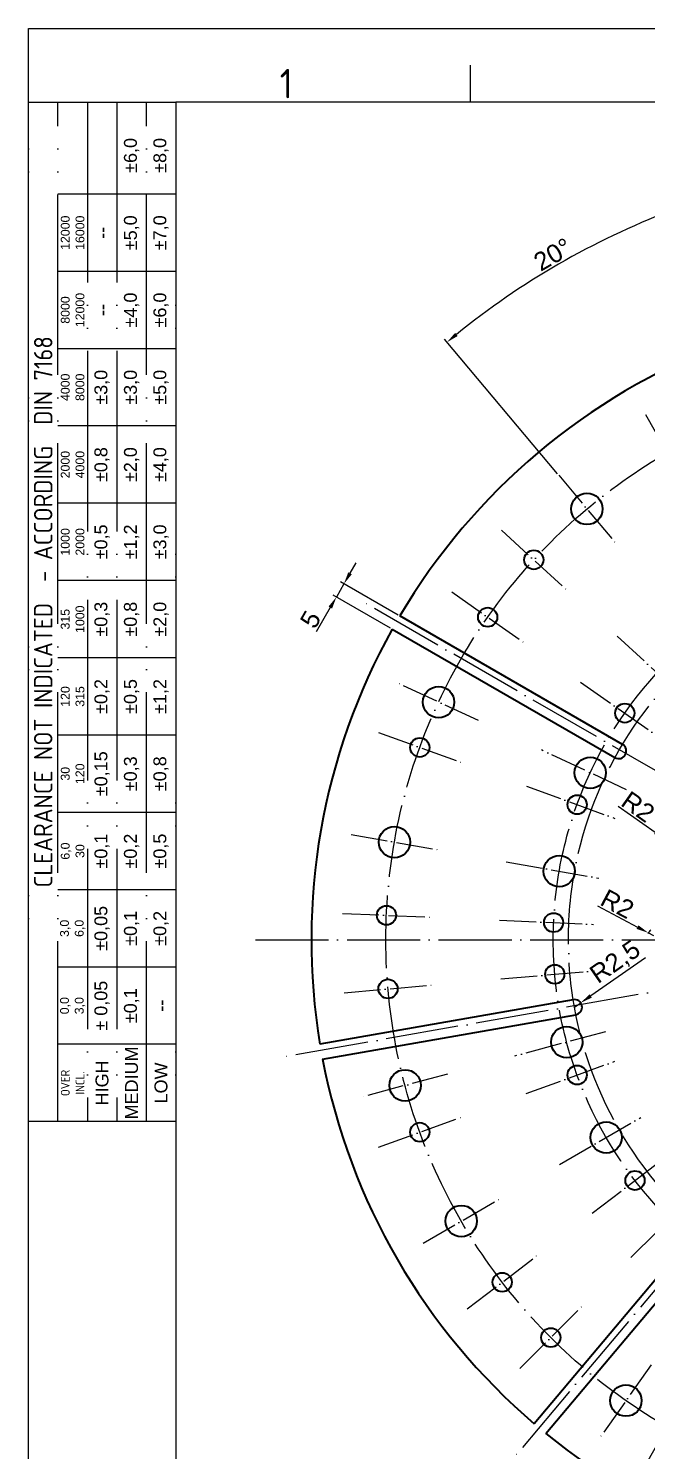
# Model space of a CAD drawing. Header units: millimetres. Extents: x 764 to 1780, y 1208 to 1927.
# Drawn here: x 763.6 to 966.7, y 1459.4 to 1927.1 of the extents above; entities that cross this region are included whole.
import ezdxf
from ezdxf.enums import TextEntityAlignment as Align

# ---------------------------------------------------------------- set-up
doc = ezdxf.new("R2010")
doc.units = ezdxf.units.MM
doc.linetypes.add('ACAD_ISO04W100', pattern=[30, 24, -3, 0, -3])
doc.linetypes.add('ACAD_ISO05W100', pattern=[33, 24, -3, 0, -3, 0, -3])
for name, color, linetype, lineweight in [('AM_0', 7, 'Continuous', 40), ('AM_4', 1, 'ACAD_ISO04W100', 25), ('AM_5', 3, 'Continuous', 25), ('AM_BOR', 2, 'ACAD_ISO05W100', 35)]:
    doc.layers.add(name, color=color, linetype=linetype, lineweight=lineweight)
doc.styles.add('ACISOTS', font='isocp.shx', dxfattribs={"height": 1})
doc.styles.get("Standard").update_dxf_attribs({"font": 'arial.ttf'})
doc.dimstyles.new('ISO-25', dxfattribs={"dimtxt": 6, "dimasz": 4, "dimexe": 1.25, "dimexo": 0.625, "dimtad": 1, "dimtxsty": 'Standard', "dimcen": 4, "dimadec": 0, "dimazin": 0, "dimtfac": 1, "dimtmove": 0, "dimatfit": 3, "dimfxl": 1, "dimarcsym": 0})

# ---------------------------------------------------------------- blocks, each defined once
blk = doc.blocks.new('A3 ZTL')
for p, q in [((19.57, 280.82), (19.57, 9.78)), ((401.17, 280.82), (19.57, 280.82))]:
    blk.add_line(p, q)
at = {"layer": 'AM_BOR', "color": 135, "linetype": 'Continuous', "lineweight": 25}
for p, q in [((0, 0), (0, 290.61)), ((0, 290.61), (410.96, 290.61))]:
    blk.add_line(p, q, dxfattribs=at)
at = {"layer": 'AM_BOR', "color": 135, "lineweight": 25}
for p, q in [((58.71, 280.82), (58.71, 285.71)), ((3.91, 145.3), (3.91, 280.82)), ((7.83, 280.82), (7.83, 145.3)), ((11.74, 280.82), (11.74, 145.3)), ((15.66, 145.3), (15.66, 280.82)), ((19.57, 268.59), (3.91, 268.59)), ((19.57, 258.32), (3.91, 258.32)), ((19.57, 248.04), (3.91, 248.04)), ((19.57, 237.77), (3.91, 237.77)), ((19.57, 227.5), (3.91, 227.5)), ((19.57, 217.22), (3.91, 217.22)), ((19.57, 206.95), (3.91, 206.95)), ((19.57, 196.67), (3.91, 196.67)), ((19.57, 186.4), (3.91, 186.4)), ((19.57, 176.13), (3.91, 176.13)), ((19.57, 165.85), (3.91, 165.85)), ((19.57, 155.58), (3.91, 155.58))]:
    blk.add_line(p, q, dxfattribs=at)
blk.add_lwpolyline([(19.57, 145.3), (0, 145.3), (0, 280.82), (19.57, 280.82)], close=True, dxfattribs=at)
at = {"layer": 'AM_BOR', "color": 135, "lineweight": 25, "style": 'ACISOTS'}
blk.add_text('1', height=3.91, dxfattribs=at).set_placement((34.25, 283.27), align=Align.MIDDLE)
at = {"layer": 'AM_BOR', "color": 135, "lineweight": 25, "attachment_point": 5, "rotation": 90}
for s, insert, char_height, width in [('±6,0', (13.7, 273.73), 1.712, 10.274), ('±8,0', (17.61, 273.73), 1.712, 10.274), ('12000\\P16000', (5.87, 263.45), 1.174, 10.274), ('±5,0', (13.7, 263.45), 1.712, 10.274), ('±7,0', (17.61, 263.45), 1.712, 10.274), ('--', (9.78, 263.45), 1.712, 10.274), ('8000\\P12000', (5.87, 253.18), 1.174, 10.274), ('±4,0', (13.7, 253.18), 1.712, 10.274), ('±6,0', (17.61, 253.18), 1.712, 10.274), ('--', (9.78, 253.18), 1.712, 10.274), ('{\\Fisocp.shx|c0;CLEARANCE NOT INDICATED  - ACCORDING  DIN 7168}', (1.96, 213.06), 2.4462, 135.5186), ('4000\\P8000', (5.87, 242.91), 1.174, 10.274), ('±3,0', (9.78, 242.91), 1.712, 10.274), ('±3,0', (13.7, 242.91), 1.712, 10.274), ('±5,0', (17.61, 242.91), 1.712, 10.274), ('±0,8', (9.78, 232.63), 1.712, 10.274), ('±2,0', (13.7, 232.63), 1.712, 10.274), ('±4,0', (17.61, 232.63), 1.712, 10.274), ('2000\\P4000', (5.87, 232.63), 1.174, 10.274), ('1000\\P2000', (5.87, 222.36), 1.174, 10.274), ('±0,5', (9.78, 222.36), 1.712, 10.274), ('±1,2', (13.7, 222.36), 1.712, 10.274), ('±3,0', (17.61, 222.36), 1.712, 10.274), ('315\\P1000', (5.87, 212.08), 1.174, 10.274), ('±0,3', (9.78, 212.08), 1.712, 10.274), ('±0,8', (13.7, 212.08), 1.712, 10.274), ('±2,0', (17.61, 212.08), 1.712, 10.274), ('120\\P315', (5.87, 201.81), 1.174, 10.274), ('±0,2', (9.78, 201.81), 1.712, 10.274), ('±0,5', (13.7, 201.81), 1.712, 10.274), ('±1,2', (17.61, 201.81), 1.712, 10.274), ('30\\P120', (5.87, 191.54), 1.174, 10.274), ('±0,15', (9.78, 191.54), 1.712, 10.274), ('±0,3', (13.7, 191.54), 1.712, 10.274), ('±0,8', (17.61, 191.54), 1.712, 10.274), ('±0,1', (9.78, 181.26), 1.712, 10.274), ('±0,2', (13.7, 181.26), 1.712, 10.274), ('±0,5', (17.61, 181.26), 1.712, 10.274), ('6,0\\P30', (5.87, 181.26), 1.174, 10.274), ('3,0\\P6,0', (5.87, 170.99), 1.174, 10.274), ('±0,05', (9.78, 170.99), 1.712, 10.274), ('±0,1', (13.7, 170.99), 1.712, 10.274), ('±0,2', (17.61, 170.99), 1.712, 10.274), ('± 0,05', (9.78, 160.71), 1.712, 10.274), ('\\pt4.69206;±0,1', (13.7, 160.71), 1.7123, 10.274), ('0,0\\P3,0', (5.87, 160.71), 1.174, 10.274), ('--', (17.61, 160.71), 1.712, 10.274), ('MEDIUM', (13.7, 150.44), 1.712, 10.274), ('HIGH', (9.78, 150.44), 1.712, 10.274), ('LOW', (17.61, 150.44), 1.712, 10.274), ('{\\Fisocp.shx|c0;OVER\\PINCL.}', (5.87, 150.44), 1.1742, 10.274)]:
    blk.add_mtext(s, dxfattribs=dict(at, insert=insert, char_height=char_height, width=width))
blk = doc.blocks.new('*U94')
at = {"layer": 'AM_4'}
blk.add_line((64.16, -37.04), (-64.16, 37.04), dxfattribs=at)
blk = doc.blocks.new('*U95')
at = {"layer": 'AM_5', "color": 0, "linetype": 'ByBlock', "lineweight": -2, "transparency": 16777216}
for p, rotation in [((1015.6, 1766.1), 320), ((1116.56, 1766.1), 280), ((1193.9, 1701.2), 240), ((920.73, 1601.78), 40.00000000000002), ((1211.43, 1601.78), 200), ((971.21, 1514.34), 80.00000000000003), ((1160.95, 1514.34), 160), ((1066.08, 1479.81), 120)]:
    blk.add_blockref('*U94', p, dxfattribs=dict(at, rotation=rotation))
blk.add_blockref('*U94', (938.26, 1701.2), dxfattribs=at)
blk = doc.blocks.new('*U96')
at = {"layer": 'AM_4', "ltscale": 0.5}
for p, q in [((34.28, 30.73), (22.09, 56.88)), ((6.65, 48.84), (21.07, 23.86)), ((-21.83, 28.9), (-3.29, 6.8)), ((-40.67, 10.86), (-19.41, -8.63)), ((57, -18), (43.93, 10.02)), ((32.5, 4.07), (47.96, -22.71)), ((-57, -9.49), (-33.37, -26.03)), ((11.4, -10.7), (31.28, -34.39)), ((-2.56, -24.07), (20.24, -44.96)), ((-14.66, -39.14), (10.67, -56.88))]:
    blk.add_line(p, q, dxfattribs=at)
blk = doc.blocks.new('*U97')
at = {"layer": 'AM_5', "color": 0, "linetype": 'ByBlock', "lineweight": -2, "transparency": 16777216}
blk.add_blockref('*U96', (959.7, 1751.29), dxfattribs=at)
for p, rotation in [((904.96, 1653.93), 39.99999999999999), ((925.6, 1544.16), 79.99999999999994), ((1011.98, 1473.34), 120)]:
    blk.add_blockref('*U96', p, dxfattribs=dict(at, rotation=rotation))
blk = doc.blocks.new('*D102')
at = {"layer": 'AM_5', "color": 0, "lineweight": -2, "ltscale": 0.5, "transparency": 16777216}
for p, q in [((990.04, 1836.31), (977.9, 1869.68)), ((937.47, 1780.67), (900.36, 1824.91))]:
    blk.add_line(p, q, dxfattribs=at)
blk.add_arc((1066.08, 1627.41), 256.57, 110.8933, 129.1067, dxfattribs=at)
at = {"layer": 'AM_5', "color": 0, "ltscale": 0.5, "transparency": 16777216}
for points in [[(974.35, 1867.73), (974.81, 1866.48), (978.33, 1868.5)], [(904.67, 1825.98), (903.82, 1827.01), (901.16, 1823.95)]]:
    blk.add_solid(points, dxfattribs=at)
at = {"layer": 'Defpoints', "color": 0, "ltscale": 0.5, "transparency": 16777216}
for p in [(950.93, 1856.68), (990.26, 1835.72), (937.88, 1780.19), (956.42, 1758.1), (1040.94, 1696.48)]:
    blk.add_point(p, dxfattribs=at)
at = {"layer": 'AM_5', "color": 0, "ltscale": 0.5, "transparency": 16777216, "insert": (935.95, 1852.79), "char_height": 6, "attachment_point": 5, "rotation": 30}
blk.add_mtext('20°', dxfattribs=at)
blk = doc.blocks.new('*D109')
at = {"layer": 'AM_5', "color": 0, "lineweight": -2, "ltscale": 0.5, "transparency": 16777216}
blk.add_arc((1066.08, 1627.41), 107.53, 112.1315, 147.8685, dxfattribs=at)
at = {"layer": 'AM_5', "color": 0, "ltscale": 0.5, "transparency": 16777216}
for points in [[(1025.33, 1727.64), (1025.81, 1726.39), (1029.3, 1728.45)], [(975.59, 1684.25), (974.45, 1684.94), (972.96, 1681.17)]]:
    blk.add_solid(points, dxfattribs=at)
at = {"layer": 'Defpoints', "color": 0, "ltscale": 0.5, "transparency": 16777216}
for p in [(990.26, 1835.72), (874.09, 1738.25), (1006.99, 1717.25), (1040.94, 1696.48), (1002.42, 1664.16)]:
    blk.add_point(p, dxfattribs=at)
at = {"layer": 'AM_5', "color": 0, "ltscale": 0.5, "transparency": 16777216, "insert": (994.59, 1712.6), "char_height": 6, "attachment_point": 5, "rotation": 40}
blk.add_mtext('40°', dxfattribs=at)
blk = doc.blocks.new('*D110')
at = {"layer": 'AM_5', "color": 0, "lineweight": -2, "ltscale": 0.5, "transparency": 16777216}
for p, q in [((957.44, 1671.35), (969.57, 1662.76)), ((974.47, 1659.3), (972.84, 1660.45))]:
    blk.add_line(p, q, dxfattribs=at)
at = {"layer": 'AM_5', "color": 0, "ltscale": 0.5, "transparency": 16777216}
blk.add_solid([(969.96, 1663.31), (969.19, 1662.22), (972.84, 1660.45)], dxfattribs=at)
at = {"layer": 'Defpoints', "color": 0, "ltscale": 0.5, "transparency": 16777216}
for p in [(972.84, 1660.45), (974.47, 1659.3)]:
    blk.add_point(p, dxfattribs=at)
at = {"layer": 'AM_5', "color": 0, "ltscale": 0.5, "transparency": 16777216, "insert": (963.98, 1671.18), "char_height": 6, "attachment_point": 5, "rotation": 324.714}
blk.add_mtext('R2', dxfattribs=at)
blk = doc.blocks.new('*D111')
at = {"layer": 'AM_5', "color": 0, "lineweight": -2, "ltscale": 0.5, "transparency": 16777216}
for p, q in [((950.66, 1638.56), (963.79, 1631.58)), ((969.09, 1628.77), (967.32, 1629.71))]:
    blk.add_line(p, q, dxfattribs=at)
blk.add_arc((969.09, 1628.77), 2, 116.2119, 161.29, dxfattribs=at)
at = {"layer": 'AM_5', "color": 0, "ltscale": 0.5, "transparency": 16777216}
blk.add_solid([(964.1, 1632.17), (963.48, 1631), (967.32, 1629.71)], dxfattribs=at)
at = {"layer": 'Defpoints', "color": 0, "ltscale": 0.5, "transparency": 16777216}
for p in [(967.32, 1629.71), (969.09, 1628.77)]:
    blk.add_point(p, dxfattribs=at)
at = {"layer": 'AM_5', "color": 0, "ltscale": 0.5, "transparency": 16777216, "insert": (957.17, 1639.22), "char_height": 6, "attachment_point": 5, "rotation": 332.0218}
blk.add_mtext('R2', dxfattribs=at)
blk = doc.blocks.new('*D119')
at = {"layer": 'AM_5', "color": 0, "lineweight": -2, "ltscale": 0.5, "transparency": 16777216}
for p, q in [((966.43, 1621.49), (948.4, 1608.96)), ((943.06, 1605.25), (945.11, 1606.68))]:
    blk.add_line(p, q, dxfattribs=at)
at = {"layer": 'AM_5', "color": 0, "ltscale": 0.5, "transparency": 16777216}
blk.add_solid([(948.02, 1609.51), (948.78, 1608.41), (945.11, 1606.68)], dxfattribs=at)
at = {"layer": 'Defpoints', "color": 0, "ltscale": 0.5, "transparency": 16777216}
for p in [(943.06, 1605.25), (945.11, 1606.68)]:
    blk.add_point(p, dxfattribs=at)
at = {"layer": 'AM_5', "color": 0, "ltscale": 0.5, "transparency": 16777216, "insert": (956.65, 1619.84), "char_height": 6, "attachment_point": 5, "rotation": 34.7783}
blk.add_mtext('R2,5', dxfattribs=at)
blk = doc.blocks.new('*D120')
at = {"layer": 'AM_5', "color": 0, "lineweight": -2, "ltscale": 0.5, "transparency": 16777216}
for p, q in [((869.29, 1747.95), (871.28, 1751.42)), ((885.13, 1734.23), (866.21, 1745.1)), ((882.64, 1729.9), (863.72, 1740.77)), ((867.3, 1744.48), (864.81, 1740.14)), ((862.81, 1736.67), (858.22, 1728.67))]:
    blk.add_line(p, q, dxfattribs=at)
at = {"layer": 'AM_5', "color": 0, "ltscale": 0.5, "transparency": 16777216}
for points in [[(868.71, 1748.28), (869.87, 1747.62), (867.3, 1744.48)], [(862.24, 1737.01), (863.39, 1736.34), (864.81, 1740.14)]]:
    blk.add_solid(points, dxfattribs=at)
at = {"layer": 'Defpoints', "color": 0, "ltscale": 0.5, "transparency": 16777216}
for p in [(864.81, 1740.14), (885.68, 1733.92), (883.19, 1729.59)]:
    blk.add_point(p, dxfattribs=at)
at = {"layer": 'AM_5', "color": 0, "ltscale": 0.5, "transparency": 16777216, "insert": (856.33, 1732.77), "char_height": 6, "attachment_point": 5, "rotation": 60.1249}
blk.add_mtext('5', dxfattribs=at)

msp = doc.modelspace()

# ---------------------------------------------------------------- linework, layer by layer
at = {"layer": 'AM_0'}
for p, q in [((958.848, 1691.675), (885.676, 1733.921)), ((883.186, 1729.585), (956.348, 1687.345)), ((942.624, 1607.713), (859.416, 1593.041)), ((860.295, 1588.119), (943.492, 1602.789)), ((984.166, 1532.965), (929.856, 1468.241)), ((933.693, 1465.036), (987.996, 1529.751))]:
    msp.add_line(p, q, dxfattribs=at)
for centre, radius in [((947.163, 1769.125), 5.15), ((929.682, 1752.391), 3.15), ((914.535, 1733.518), 3.15), ((898.412, 1705.591), 5.15), ((959.589, 1701.971), 3.15), ((892.235, 1690.68), 3.15), ((948.259, 1682.347), 5.15), ((943.918, 1671.869), 3.15), ((883.889, 1659.531), 5.15), ((938.054, 1649.981), 5.15), ((881.255, 1635.476), 3.15), ((936.202, 1633.077), 3.15), ((936.573, 1616.076), 3.15), ((881.783, 1611.283), 3.15), ((940.508, 1593.76), 5.15), ((943.918, 1582.944), 3.15), ((887.382, 1579.525), 5.15), ((892.235, 1564.133), 3.15), ((953.495, 1562.407), 5.15), ((962.943, 1548.268), 3.15), ((905.864, 1534.907), 5.15), ((919.308, 1514.786), 3.15), ((935.264, 1496.592), 3.15), ((959.967, 1475.863), 5.15)]:
    msp.add_circle(centre, radius, dxfattribs=at)
for centre, radius, start, end in [((1066.079, 1627.407), 209.5, 110.80867, 149.4412), ((1066.079, 1627.407), 209.5, 150.80867, 189.4412), ((957.598, 1689.51), 2.5, 240, 60), ((943.058, 1605.251), 2.5, 280, 100), ((1066.079, 1627.407), 209.5, 190.80867, 229.4412), ((1066.079, 1627.407), 209.5, 230.80867, 269.4412)]:
    msp.add_arc(centre, radius, start, end, dxfattribs=at)
at = {"layer": 'AM_4'}
msp.add_line((838.226, 1627.407), (1409.207, 1627.407), dxfattribs=at)
for radius in [185, 130, 125]:
    msp.add_circle((1066.079, 1627.407), radius, dxfattribs=at)

# ---------------------------------------------------------------- block references
at = {"linetype": 'ByBlock', "lineweight": 0, "xscale": 2.47426245, "yscale": 2.47426245, "zscale": 2.47426245}
msp.add_blockref('A3 ZTL', (763.615, 1208.106), dxfattribs=at)
at = {"layer": 'AM_5'}
for name in ['*U97', '*U95']:
    msp.add_blockref(name, (0, 0), dxfattribs=at)

# ---------------------------------------------------------------- dimensions: what is measured, and where the dimension line sits
at = {"layer": 'AM_5', "ltscale": 0.5}
for base, line1, line2, picture, middle in [((950.931, 1856.683), ((1040.938, 1696.48), (990.258, 1835.722)), ((937.875, 1780.193), (956.416, 1758.097)), '*D102', (935.951, 1852.794)), ((1006.99, 1717.246), ((1002.42, 1664.16), (874.094, 1738.249)), ((1040.938, 1696.48), (990.258, 1835.722)), '*D109', (994.589, 1712.604))]:
    dim = msp.add_angular_dim_2l(base=base, line1=line1, line2=line2, dimstyle='ISO-25', dxfattribs=at)
    dim.commit()
    dim.dimension.update_dxf_attribs({"geometry": picture, "text_midpoint": middle})
dim = msp.add_aligned_dim(p1=(885.676, 1733.921), p2=(883.186, 1729.585), distance=-21.196, dimstyle='ISO-25', dxfattribs=at)
dim.commit()
dim.dimension.update_dxf_attribs({"geometry": '*D120', "text_midpoint": (856.332, 1732.771)})
for center, mpoint, picture, middle in [((974.471, 1659.299), (972.839, 1660.454), '*D110', (963.976, 1671.182)), ((969.088, 1628.769), (967.322, 1629.708), '*D111', (957.166, 1639.221)), ((943.058, 1605.251), (945.112, 1606.677), '*D119', (956.645, 1619.838))]:
    dim = msp.add_radius_dim(center=center, mpoint=mpoint, dimstyle='ISO-25', dxfattribs=at)
    dim.commit()
    dim.dimension.update_dxf_attribs({"geometry": picture, "text_midpoint": middle})

doc.saveas('drawing.dxf')
